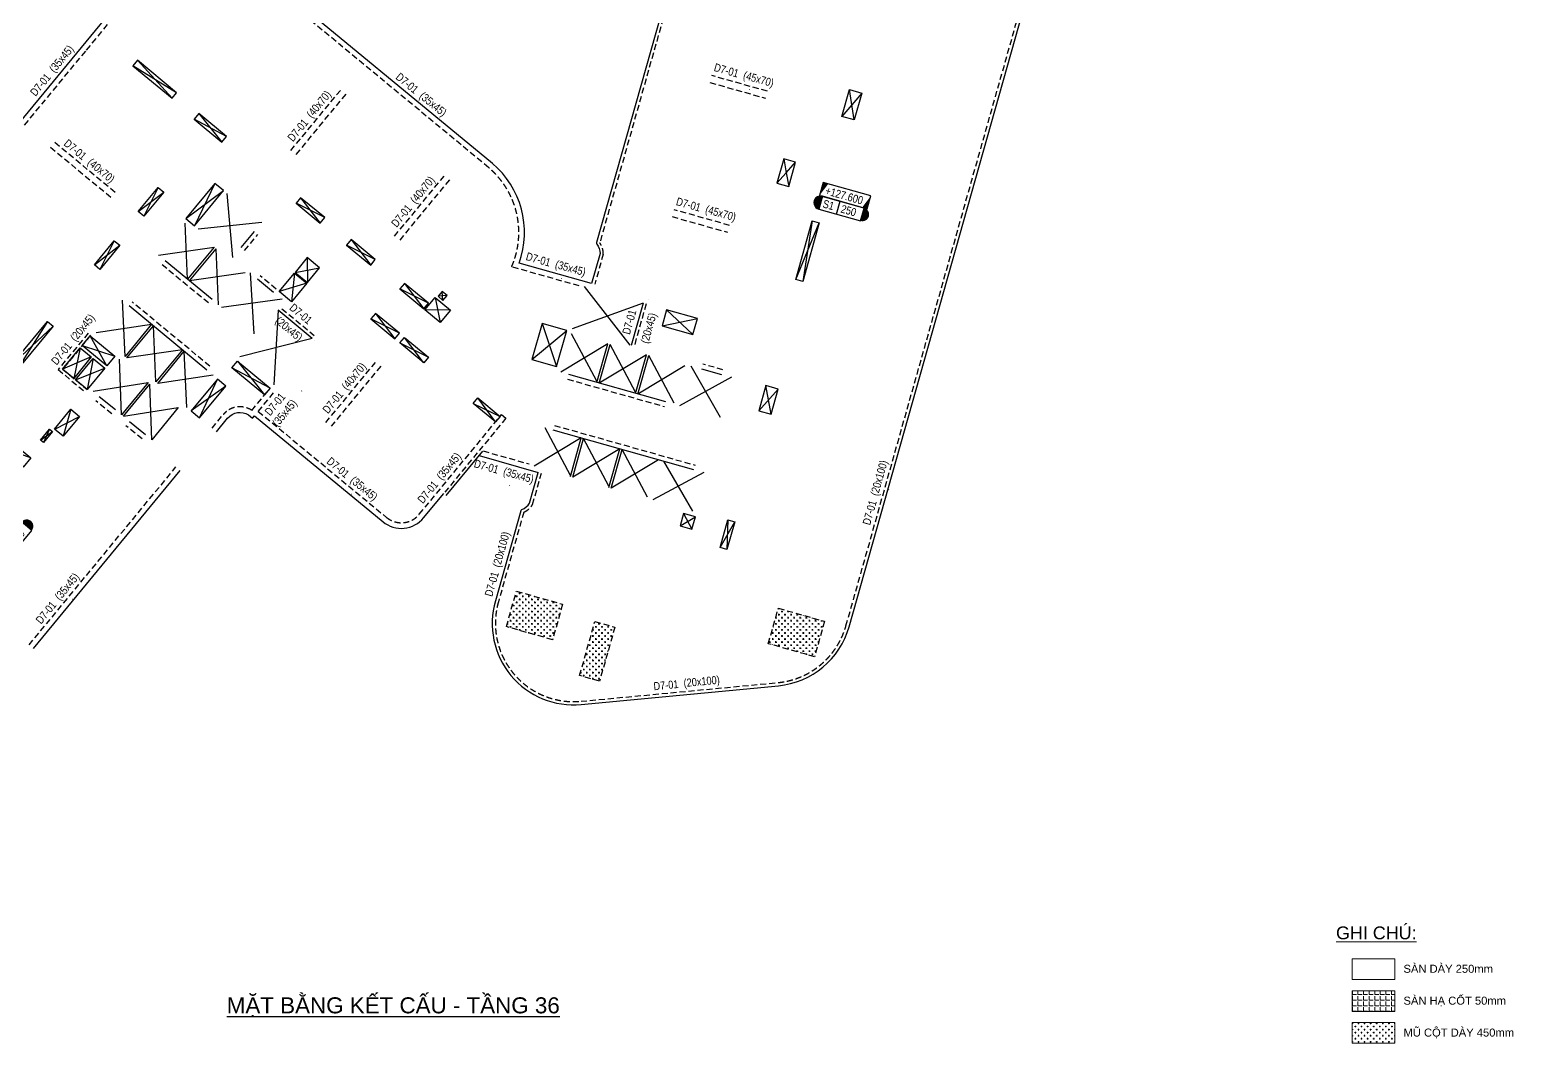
# Model space of a CAD drawing. Header units: millimetres. Extents: x 5400 to 3023951, y -127214 to 225084.
# Drawn here: x 2575666 to 2668341, y 6382 to 69668 of the extents above; entities that cross this region are included whole.
import ezdxf
from ezdxf.enums import TextEntityAlignment as Align

# ---------------------------------------------------------------- set-up
doc = ezdxf.new("R2010")
doc.units = ezdxf.units.MM
doc.header["$LTSCALE"] = 100
doc.linetypes.add('HIDDEN', pattern=[0.375, 0.25, -0.125])
for name, color, linetype in [('ccu11-Manh', 8, 'Continuous'), ('ccu11-Thay', 7, 'Continuous'), ('ccu12-Chidan', 9, 'Continuous'), ('ccu12-Hatch', 250, 'Continuous'), ('ccu12-Khuat', 9, 'HIDDEN'), ('ccu12-Lomo', 2, 'Continuous'), ('ccu12-Text', 31, 'Continuous'), ('ccu12-Thay', 7, 'Continuous')]:
    doc.layers.add(name, color=color, linetype=linetype)
doc.layers.add('ccu12-Tencaukien', color=9, linetype='Continuous', lineweight=15)
doc.layers.add('KC-Tencaukien', color=9, linetype='Continuous', lineweight=15)
doc.styles.add('Arial', font='arial.ttf', dxfattribs={"width": 0.7})
doc.styles.add('Arial Narrow', font='ARIALN.TTF')

# ---------------------------------------------------------------- blocks, each defined once
blk = doc.blocks.new('ccu11-chieudaysan-flat-2')
at = {"layer": 'ccu12-Chidan'}
for points in [[(-569, 0), (-569, 419, 1)], [(788, 419), (788, 0, 1)]]:
    blk.add_hatch(color=8, dxfattribs=at).paths.add_polyline_path(points)
at = {"layer": 'ccu12-Chidan', "color": 7}
blk.add_line((0, 0), (0, 419), dxfattribs=at)
blk.add_lwpolyline([(-569, 0), (788, 0), (788, 419), (-569, 419)], close=True, dxfattribs=at)
blk.add_arc((-569, 209), 209, 90, 270.0001, dxfattribs=at)
at = {"layer": 'ccu12-Chidan', "color": 31, "style": 'Arial Narrow', "width": 0.7}
for tag, p in [('S00', (-488, 209)), ('200', (100, 209))]:
    blk.add_attdef(tag, text='', height=250, dxfattribs=at).set_placement(p, align=Align.MIDDLE_LEFT)
blk = doc.blocks.new('ccu11-cmb-flat-8')
at = {"layer": 'ccu12-Chidan', "color": 7}
blk.add_lwpolyline([(0, 0), (1550, 0), (1550, 419), (0, 419)], close=True, dxfattribs=at)
at = {"layer": 'ccu12-Chidan'}
for points in [[(0, 0), (166, 419), (0, 419)], [(1550, 419), (1383, 0), (1550, 0)]]:
    blk.add_solid(points, dxfattribs=at)
at = {"layer": 'ccu12-Chidan', "color": 31, "style": 'Arial Narrow', "width": 0.8}
blk.add_attdef('+100.00', text='', height=250, dxfattribs=at).set_placement((745, 206), align=Align.MIDDLE_CENTER)
blk = doc.blocks.new('*U4')
at = {"layer": 'ccu12-Tencaukien', "color": 8, "ltscale": 10000}
blk.add_line((361, -155), (354, -155), dxfattribs=at)
at = {"layer": 'ccu12-Text', "color": 2, "style": 'Arial Narrow', "width": 0.8}
blk.add_attdef('SH', text='', height=300, dxfattribs=at).set_placement((276, 6), align=Align.BOTTOM_RIGHT)
at = {"layer": 'ccu12-Text', "color": 31, "style": 'Arial Narrow', "width": 0.8}
for tag, p in [('(', (508, -75)), ('KT', (633, -75)), (')', (963, -75))]:
    blk.add_attdef(tag, text='', height=250, dxfattribs=at).set_placement(p, align=Align.BOTTOM_LEFT)
blk = doc.blocks.new('*U15')
at = {"layer": 'ccu12-Tencaukien', "color": 8, "ltscale": 10000}
blk.add_line((361, -155), (354, -155), dxfattribs=at)
at = {"layer": 'ccu12-Text', "color": 2, "style": 'Arial Narrow', "width": 0.8}
blk.add_attdef('SH', text='', height=300, dxfattribs=at).set_placement((276, 6), align=Align.BOTTOM_RIGHT)
at = {"layer": 'ccu12-Text', "color": 31, "style": 'Arial Narrow', "width": 0.8}
for tag, p in [('(', (508, -75)), ('KT', (633, -75)), (')', (963, -75))]:
    blk.add_attdef(tag, text='', height=250, dxfattribs=at).set_placement(p, align=Align.BOTTOM_LEFT)
blk = doc.blocks.new('Lomo T36')
at = {"layer": 'ccu11-Manh', "ltscale": 5}
for p, q in [((70850, 85937), (71921, 86673)), ((71122, 86899), (71649, 85711)), ((24961, 54407, 0), (22225, 56082, 0)), ((22512, 56429, 0), (24675, 54060, 0)), ((26345, 53102), (27794, 51322)), ((28081, 51669, 0), (26058, 52755)), ((22567, 46987, 0), (24156, 48204, 0)), ((23809, 48490, 0), (22914, 46701, 0)), ((25535, 46546), (27890, 48298)), ((27350, 48744), (26075, 46101)), ((34210, 46606, 0), (32419, 47501, 0)), ((32706, 47848, 0), (33923, 46259, 0)), ((19825, 43664), (21413, 44881)), ((21066, 45168), (20172, 43378)), ((37371, 43996, 0), (35581, 44890, 0)), ((35867, 45237, 0), (37084, 43649, 0)), ((33120, 44109), (33127, 42547)), ((32324, 43145), (32140, 41352)), ((32356, 43183), (33891, 43472)), ((33095, 42508), (31369, 41988)), ((40689, 41258, 0), (38898, 42153, 0)), ((39185, 42500, 0), (40402, 40911, 0)), ((42066, 40831, 0), (40466, 40856, 0)), ((41102, 41627, 0), (41429, 40060)), ((16902, 40126, 0), (14957, 37064, 0)), ((47786, 39987, 0), (48691, 37305, 0)), ((14610, 37350, 0), (17249, 39840, 0)), ((20606, 37361), (19556, 39227)), ((40391, 37559, 0), (39195, 39130, 0)), ((47151, 37740, 0), (49326, 39552, 0)), ((18938, 38479), (18531, 36573)), ((19065, 38633), (21096, 37955)), ((38909, 38783, 0), (40696, 37891, 0)), ((19632, 37906), (17837, 37146)), ((18647, 36478), (20479, 37207)), ((19748, 37811), (19378, 35874)), ((44881, 33852, 0), (43775, 35348, 0)), ((43489, 35001, 0), (45167, 34199, 0)), ((14319, 32887), (15366, 31017)), ((15860, 31614, 0), (13826, 32289)), ((6585, 27633, 0), (9225, 30123, 0)), ((8878, 30409, 0), (6932, 27347, 0)), ((56409, 27367), (57368, 27927)), ((56627, 28136), (57150, 27157)), ((2382, 22546, 0), (3970, 23762, 0)), ((3623, 24049, 0), (2729, 22259, 0)), ((9580, 22436), (9767, 20855)), ((4951, 21590), (5127, 19761)), ((10467, 21704), (8880, 21588)), ((-325, 19269), (1264, 20485)), ((917, 20772), (22, 18982)), ((4125, 20589), (5954, 20762)), ((6378, 20412), (5204, 19697)), ((6031, 20698), (5550, 19410)), ((-1535, 17803, 0), (-2429, 16013, 0)), ((540, 15895), (1758, 17723)), ((-2776, 16300, 0), (-1188, 17517, 0)), ((2105, 17436), (540, 15895)), ((-6438, 10892, 0), (-3957, 13191, 0)), ((-4304, 13477, 0), (-6091, 10606, 0)), ((-6917, 11289, 0), (-5329, 12505, 0)), ((-5676, 12792, 0), (-6570, 11002, 0))]:
    blk.add_line(p, q, dxfattribs=at)
at = {"layer": 'ccu11-Manh', "ltscale": 0.5}
for p, q in [((75489, 84346, 0), (75404, 83325, 0)), ((75587, 83943, 0), (75212, 83352, 0)), ((75614, 79997), (74240, 79913)), ((74364, 80350), (75491, 79560)), ((76610, 79716), (75635, 79519)), ((75759, 79956), (76733, 79209)), ((71378, 69785, 0), (72955, 70768, 0)), ((71752, 71108, 0), (72581, 69446, 0)), ((71522, 67718, 0), (71248, 69692, 0)), ((72018, 69475, 0), (70752, 67936, 0)), ((79066, 68963), (78161, 67972)), ((78487, 69127), (78740, 67808)), ((68365, 59491), (69832, 63026, 0)), ((69399, 63148, 0), (68798, 59369)), ((67752, 54381), (66509, 52924)), ((67279, 52706), (66983, 54599)), ((64667, 46404, 0), (64067, 42624)), ((63634, 42747), (65100, 46281, 0)), ((57204, 39300), (55565, 40854)), ((55280, 39844), (57490, 40311)), ((30803, 35965, 0), (28409, 37235, 0)), ((28756, 37655, 0), (30458, 35546, 0)), ((26399, 34097, 0), (27506, 36527, 0)), ((28040, 36087, 0), (25864, 34538, 0)), ((62532, 35904), (61318, 34552)), ((62088, 34335), (61762, 36121)), ((17023, 33409, 0), (16640, 32558, 0)), ((16450, 32716, 0), (17213, 33253, 0)), ((58902, 26002), (59825, 27612)), ((59392, 27734), (59335, 25880))]:
    blk.add_line(p, q, dxfattribs=at)
at = {"layer": 'ccu11-Manh'}
for p, q in [((78286, 72794, 0), (77638, 72250, 0)), ((78474, 72014, 0), (77825, 72915, 0)), ((41850, 41749, 0), (41287, 41695, 0)), ((41596, 41440, 0), (41542, 42003, 0)), ((38887, 39385, 0), (37093, 40283, 0)), ((37380, 40630, 0), (38600, 39038, 0))]:
    blk.add_line(p, q, dxfattribs=at)
at = {"layer": 'ccu11-Manh', "ltscale": 5, "elevation": 0}
for points in [[(67516, 67041), (67722, 66168), (68354, 66805)], [(67089, 65531), (67722, 66168), (67927, 65294)], [(62881, 50270), (63038, 49410), (63622, 50060)], [(62454, 48759), (63038, 49410), (63195, 48550)], [(12835, 30429), (11270, 28888), (12488, 30715)], [(10052, 27060), (11270, 28887), (9705, 27346)], [(-1024, 14354), (540, 15895), (-677, 14068)]]:
    blk.add_lwpolyline(points, dxfattribs=at)
at = {"layer": 'ccu11-Manh'}
for points in [[(18361, 34639), (17882, 32960)], [(17345, 33404), (18900, 34193)]]:
    blk.add_lwpolyline(points, dxfattribs=at)
at = {"layer": 'ccu12-Lomo', "ltscale": 0.5, "elevation": 0}
for points in [[(71921, 86673), (71122, 86899), (70850, 85937), (71649, 85711), (71921, 86673)], [(67516, 67041), (68354, 66805), (67927, 65294), (67089, 65531), (67516, 67041)], [(22512, 56429), (22225, 56082), (24675, 54060), (24961, 54407), (22512, 56429)], [(26345, 53102), (26058, 52755), (27794, 51322), (28080, 51669), (26345, 53102)], [(63195, 48550), (63622, 50060), (62881, 50270), (62454, 48759), (63195, 48550)], [(22914, 46701), (22567, 46987), (23809, 48490), (24156, 48204), (22914, 46701)], [(27350, 48744), (25535, 46546), (26075, 46101), (27890, 48298), (27350, 48744)], [(32706, 47848), (32419, 47501), (33923, 46259), (34210, 46606), (32706, 47848)], [(20172, 43378), (19825, 43664), (21066, 45168), (21413, 44881), (20172, 43378)], [(35867, 45237), (35581, 44890), (37084, 43649), (37371, 43996), (35867, 45237)], [(39185, 42500), (38898, 42153), (40402, 40911), (40689, 41258), (39185, 42500)], [(14957, 37064), (14610, 37350), (16902, 40126), (17249, 39840), (14957, 37064)], [(37093, 40283), (38600, 39038), (38887, 39385), (37380, 40630), (37093, 40283)], [(49326, 39552), (47786, 39987), (47152, 37740), (48691, 37305), (49326, 39552)], [(40696, 37891), (40409, 37544), (38909, 38783), (39195, 39130), (40696, 37891)], [(45167, 34199), (44881, 33852), (43489, 35001), (43775, 35348), (45167, 34199)], [(12835, 30429), (12488, 30716), (9705, 27347), (10052, 27060), (12835, 30429)], [(6932, 27347), (6585, 27633), (8878, 30409), (9225, 30123), (6932, 27347)], [(57150, 27157), (57368, 27927), (56627, 28136), (56409, 27367), (57150, 27157)], [(2729, 22259), (2382, 22546), (3623, 24049), (3970, 23762), (2729, 22259)], [(4125, 20589), (4951, 21590), (5954, 20762), (5127, 19761), (4124, 20588)], [(22, 18982), (-325, 19269), (917, 20772), (1264, 20485), (22, 18982)], [(5204, 19697), (5550, 19410), (6378, 20411), (6031, 20699), (5203, 19698)], [(-2429, 16013), (-2776, 16300), (-1535, 17803), (-1188, 17517), (-2429, 16013)], [(-677, 14068), (2105, 17436), (1758, 17723), (-1024, 14354), (-677, 14068)], [(-6091, 10606), (-6438, 10892), (-4304, 13477), (-3957, 13191), (-6091, 10606)], [(-6570, 11002), (-6917, 11289), (-5676, 12792), (-5329, 12505), (-6570, 11002)]]:
    blk.add_lwpolyline(points, dxfattribs=at)
at = {"layer": 'ccu12-Lomo', "elevation": 0}
for points in [[(75404, 83298), (75212, 83352), (75489, 84346), (75587, 83943), (75404, 83298)], [(75615, 79997), (75491, 79560), (74240, 79913), (74364, 80350), (75614, 79997)], [(75759, 79956), (76610, 79716), (76733, 79209), (75635, 79519), (75759, 79956)], [(78475, 72013), (78287, 72795), (77825, 72915), (77638, 72250), (78474, 72014)], [(72955, 70768), (72581, 69446), (71378, 69785), (71752, 71108), (72955, 70768)], [(78740, 67808), (79066, 68963), (78487, 69127), (78161, 67972), (78740, 67808)], [(69832, 63026), (68798, 59369), (68365, 59491), (69399, 63148), (69832, 63026)], [(65100, 46281), (64067, 42624), (63634, 42747), (64667, 46404), (65100, 46281)], [(41596, 41440), (41850, 41749), (41542, 42003), (41287, 41695), (41596, 41440)], [(28409, 37235), (28756, 37655), (30803, 35965), (30458, 35546), (28409, 37235)], [(28040, 36087), (27506, 36527), (25864, 34538), (26399, 34097), (28042, 36085)], [(62532, 35904), (61762, 36121), (61318, 34552), (62088, 34335), (62532, 35904)], [(17023, 33409), (17213, 33253), (16640, 32558), (16450, 32716), (17023, 33409)], [(59825, 27612), (59335, 25880), (58902, 26002), (59392, 27734), (59825, 27612)]]:
    blk.add_lwpolyline(points, dxfattribs=at)
for points in [[(72018, 69475), (71521, 67718), (70752, 67936), (71248, 69692)], [(67752, 54381), (67279, 52706), (66509, 52924), (66983, 54599)]]:
    blk.add_lwpolyline(points, close=True, dxfattribs=at)
at = {"layer": 'ccu12-Lomo', "ltscale": 0.5, "elevation": 0}
for points in [[(32356, 43183), (33127, 42547), (33891, 43472), (33120, 44109)], [(32324, 43145), (33095, 42508), (32140, 41352), (31369, 41988)], [(41102, 41627), (42066, 40831), (41429, 40060), (40465, 40856)], [(19556, 39227), (21096, 37955), (20606, 37361), (19065, 38633)], [(18938, 38479), (19632, 37906), (18531, 36573), (17837, 37146)], [(19748, 37811), (20479, 37207), (19378, 35874), (18647, 36478)], [(14319, 32887), (15860, 31614), (15366, 31017), (13826, 32289)], [(8880, 21588), (9767, 20855), (10467, 21704), (9580, 22436)]]:
    blk.add_lwpolyline(points, close=True, dxfattribs=at)
at = {"layer": 'ccu12-Lomo', "ltscale": 0.5}
blk.add_lwpolyline([(57204, 39300), (57490, 40311), (55565, 40854), (55280, 39844), (57204, 39300)], dxfattribs=at)
at = {"layer": 'ccu12-Lomo'}
blk.add_lwpolyline([(18361, 34639), (18900, 34193), (17882, 32960), (17342, 33406), (18361, 34639)], dxfattribs=at)
blk = doc.blocks.new('*U35')
at = {"layer": 'ccu12-Tencaukien', "color": 8, "ltscale": 10000}
blk.add_line((361, -155), (354, -155), dxfattribs=at)
at = {"layer": 'ccu12-Text', "color": 2, "style": 'Arial Narrow', "width": 0.8}
blk.add_attdef('SH', text='', height=300, dxfattribs=at).set_placement((276, 6), align=Align.BOTTOM_RIGHT)
at = {"layer": 'ccu12-Text', "color": 31, "style": 'Arial Narrow', "width": 0.8}
for tag, p in [('(', (508, -75)), ('KT', (633, -75)), (')', (963, -75))]:
    blk.add_attdef(tag, text='', height=250, dxfattribs=at).set_placement(p, align=Align.BOTTOM_LEFT)
blk = doc.blocks.new('*U210')
at = {"layer": 'ccu12-Tencaukien', "color": 8, "ltscale": 10000}
blk.add_line((361, -155), (354, -155), dxfattribs=at)
at = {"layer": 'ccu12-Text', "color": 2, "style": 'Arial Narrow', "width": 0.8}
blk.add_attdef('SH', text='', height=300, dxfattribs=at).set_placement((276, 6), align=Align.BOTTOM_RIGHT)
at = {"layer": 'ccu12-Text', "color": 31, "style": 'Arial Narrow', "width": 0.8}
for tag, p in [('(', (508, -75)), ('KT', (633, -75)), (')', (963, -75))]:
    blk.add_attdef(tag, text='', height=250, dxfattribs=at).set_placement(p, align=Align.BOTTOM_LEFT)
blk = doc.blocks.new('*U211')
at = {"layer": 'ccu12-Tencaukien', "color": 8, "ltscale": 10000}
blk.add_line((361, -155), (354, -155), dxfattribs=at)
at = {"layer": 'ccu12-Text', "color": 2, "style": 'Arial Narrow', "width": 0.8}
blk.add_attdef('SH', text='', height=300, dxfattribs=at).set_placement((276, 6), align=Align.BOTTOM_RIGHT)
at = {"layer": 'ccu12-Text', "color": 31, "style": 'Arial Narrow', "width": 0.8}
for tag, p in [('(', (508, -75)), ('KT', (633, -75)), (')', (963, -75))]:
    blk.add_attdef(tag, text='', height=250, dxfattribs=at).set_placement(p, align=Align.BOTTOM_LEFT)
blk = doc.blocks.new('*U212')
at = {"layer": 'ccu12-Tencaukien', "color": 8, "ltscale": 10000}
blk.add_line((361, -155), (354, -155), dxfattribs=at)
at = {"layer": 'ccu12-Text', "color": 2, "style": 'Arial Narrow', "width": 0.8}
blk.add_attdef('SH', text='', height=300, dxfattribs=at).set_placement((276, 6), align=Align.BOTTOM_RIGHT)
at = {"layer": 'ccu12-Text', "color": 31, "style": 'Arial Narrow', "width": 0.8}
for tag, p in [('(', (508, -75)), ('KT', (633, -75)), (')', (963, -75))]:
    blk.add_attdef(tag, text='', height=250, dxfattribs=at).set_placement(p, align=Align.BOTTOM_LEFT)
blk = doc.blocks.new('*U213')
at = {"layer": 'ccu12-Tencaukien', "color": 8, "ltscale": 10000}
blk.add_line((361, -155), (354, -155), dxfattribs=at)
at = {"layer": 'ccu12-Text', "color": 2, "style": 'Arial Narrow', "width": 0.8}
blk.add_attdef('SH', text='', height=300, dxfattribs=at).set_placement((276, 6), align=Align.BOTTOM_RIGHT)
at = {"layer": 'ccu12-Text', "color": 31, "style": 'Arial Narrow', "width": 0.8}
for tag, p in [('(', (508, -75)), ('KT', (633, -75)), (')', (963, -75))]:
    blk.add_attdef(tag, text='', height=250, dxfattribs=at).set_placement(p, align=Align.BOTTOM_LEFT)
blk = doc.blocks.new('*U214')
at = {"layer": 'ccu12-Tencaukien', "color": 8, "ltscale": 10000}
blk.add_line((361, -155), (354, -155), dxfattribs=at)
at = {"layer": 'ccu12-Text', "color": 2, "style": 'Arial Narrow', "width": 0.8}
blk.add_attdef('SH', text='', height=300, dxfattribs=at).set_placement((276, 6), align=Align.BOTTOM_RIGHT)
at = {"layer": 'ccu12-Text', "color": 31, "style": 'Arial Narrow', "width": 0.8}
for tag, p in [('(', (508, -75)), ('KT', (633, -75)), (')', (963, -75))]:
    blk.add_attdef(tag, text='', height=250, dxfattribs=at).set_placement(p, align=Align.BOTTOM_LEFT)
blk = doc.blocks.new('*U222')
at = {"layer": 'ccu12-Tencaukien', "color": 8, "ltscale": 10000}
blk.add_line((361, -155), (354, -155), dxfattribs=at)
at = {"layer": 'ccu12-Text', "color": 2, "style": 'Arial Narrow', "width": 0.8}
blk.add_attdef('SH', text='', height=300, dxfattribs=at).set_placement((276, 6), align=Align.BOTTOM_RIGHT)
at = {"layer": 'ccu12-Text', "color": 31, "style": 'Arial Narrow', "width": 0.8}
for tag, p in [('(', (508, -75)), ('KT', (633, -75)), (')', (963, -75))]:
    blk.add_attdef(tag, text='', height=250, dxfattribs=at).set_placement(p, align=Align.BOTTOM_LEFT)

msp = doc.modelspace()

# ---------------------------------------------------------------- hatches: boundary and pattern name
at = {"layer": 'ccu12-Hatch', "ltscale": 0.5}
h = msp.add_hatch(dxfattribs=at)
h.set_pattern_fill('CROSS', color=256, scale=30)
h.paths.add_polyline_path([(2606068.9, 34609.6), (2605443.4, 32396.2), (2608330.4, 31580.5), (2608955.8, 33793.8)])
h = msp.add_hatch(dxfattribs=at)
h.set_pattern_fill('CROSS', color=256, scale=30)
h.paths.add_polyline_path([(2622431, 33545.2), (2621805.6, 31331.9), (2624692.5, 30516.1), (2625317.9, 32729.4)])
h = msp.add_hatch(dxfattribs=at)
h.set_pattern_fill('CROSS', color=256, scale=30)
h.paths.add_polyline_path([(2612219.6, 32362.4), (2610968.5, 32715.9), (2610016.8, 29347.8), (2611267.8, 28994.3)])
at = {"layer": 'ccu12-Tencaukien', "ltscale": 20}
h = msp.add_hatch(dxfattribs=at)
h.set_pattern_fill('ANGLE', color=250, scale=50)
h.set_pattern_definition([(0, (672800, 0), (0, 349.25), [254, -95.25]), (90, (672800, 0), (-349.25, 2e-14), [254, -95.25])])
h.paths.add_polyline_path([(2658271.5, 9663.6), (2660931.5, 9663.6), (2660931.5, 8373.6), (2658271.5, 8373.6)])
at = {"layer": 'ccu12-Tencaukien', "ltscale": 0.5}
h = msp.add_hatch(dxfattribs=at)
h.set_pattern_fill('CROSS', color=250, scale=30)
h.paths.add_polyline_path([(2658271.5, 7671.5), (2660931.5, 7671.5), (2660931.5, 6381.5), (2658271.5, 6381.5)])

# ---------------------------------------------------------------- linework, layer by layer
at = {"layer": 'ccu11-Manh', "ltscale": 0.5}
for p, q in [((2588350.5, 55453, 0), (2588006.3, 59433.4, 0)), ((2585534.9, 54081.9, 0), (2585377, 57584.4, 0)), ((2586191.5, 57235.9, 0), (2590165.3, 57650.5, 0)), ((2583721.4, 55579.6, 0), (2587190.5, 56086.7, 0)), ((2587461, 52491.3, 0), (2587306.2, 55991.2, 0)), ((2589116.6, 54496.1, 0), (2585650.6, 53986.4, 0)), ((2589436.7, 54491.1, 0), (2589658.5, 50676.5, 0)), ((2591441.4, 52835.5, 0), (2587653.8, 52332.1, 0)), ((2610302, 53635.4), (2613162.9, 49969.3)), ((2581625.5, 49269.5, 0), (2581467.6, 52772)), ((2591198.1, 52148.3, 0), (2590917.8, 47490.1, 0)), ((2613978, 52596.7), (2609554.2, 50989)), ((2579812, 50767.3), (2583281.1, 51274.3)), ((2583553.2, 47677.6, 0), (2583396.8, 51178.8)), ((2593318.5, 50397.2, 0), (2588797.4, 49241.2, 0)), ((2611782.1, 50047.7, 0), (2608840.9, 48281, 0)), ((2611102.3, 47713.3, 0), (2609520.7, 50686.7, 0)), ((2585208.8, 49682.4), (2581741.2, 49174)), ((2585479.2, 46087), (2585324.4, 49586.8)), ((2614187.9, 49367.9), (2611246.7, 47601.1)), ((2613508.1, 47033.5), (2611926.5, 50006.9)), ((2615913.9, 46353.7), (2614332.3, 49327.1)), ((2581403.3, 45627.2), (2581285.4, 49096.5)), ((2616593.7, 48688.1), (2613652.5, 46921.3)), ((2616957.7, 48689.2), (2618800.9, 45466.5)), ((2579629.8, 47091.7), (2583058.8, 47631.9, 0)), ((2583292.3, 44067.1), (2583174.5, 47536.4, 0)), ((2587134.8, 48091.8), (2583668.8, 47582.1)), ((2619507.9, 47968.6), (2616250.7, 46187.1)), ((2581518.9, 45531.7, 0), (2584947.9, 46071.9, 0)), ((2609443.6, 41843.2), (2607862, 44816.6)), ((2610123.4, 44177.6), (2607182.2, 42410.8)), ((2611849.4, 41163.4), (2610267.8, 44136.8)), ((2612529.2, 43497.8), (2609588, 41731)), ((2614935, 42818), (2611993.7, 41051.2)), ((2614255.2, 40483.5), (2612673.6, 43457)), ((2617094, 39610), (2615271.8, 42722.8)), ((2617773.8, 42015.8), (2614592, 40317))]:
    msp.add_line(p, q, dxfattribs=at)
at = {"layer": 'ccu11-Thay', "ltscale": 0.5}
for p, q in [((2589687.7, 57072.2, 0), (2588859.9, 56069.8, 0)), ((2589899.3, 54109, 0), (2590901.7, 53281.2, 0)), ((2617631.4, 48498.8), (2618882.4, 48145.3)), ((2615408.7, 46425.1), (2609346.1, 48138.2)), ((2580015.4, 46773.4), (2581017.7, 45945.6, 0)), ((2589336.4, 45615.6), (2589592.2, 45413.9, 0)), ((2589592.2, 45413.9, 0), (2589719.6, 45568.1, 0)), ((2581904.4, 45213.3, 0), (2582906.8, 44385.5)), ((2617148.3, 42192.5), (2608367.2, 44673.8))]:
    msp.add_line(p, q, dxfattribs=at)
at = {"layer": 'ccu11-Thay'}
for p, q in [((2587190.5, 56086.7, 0), (2585534.9, 54081.9, 0)), ((2585650.6, 53986.4, 0), (2587306.2, 55991.2, 0)), ((2613978, 52596.7, 0), (2613230.2, 49950.3, 0)), ((2583281.1, 51274.3), (2581625.5, 49269.5, 0)), ((2581741.2, 49174), (2583396.8, 51178.8)), ((2611102.3, 47641.9, 0), (2611782.1, 50047.7, 0)), ((2585208.8, 49682.4), (2583553.2, 47677.6, 0)), ((2583668.8, 47582.1), (2585324.4, 49586.8)), ((2611246.7, 47601.1, 0), (2611926.5, 50006.9, 0)), ((2613508.1, 46962.1, 0), (2614187.9, 49367.9, 0)), ((2613652.5, 46921.3), (2614332.3, 49327.1)), ((2583058.8, 47631.9, 0), (2581403.3, 45627.2)), ((2581518.9, 45531.7, 0), (2583174.5, 47536.4, 0)), ((2584947.9, 46071.9, 0), (2583292.3, 44067.1)), ((2609443.6, 41771.8), (2610123.4, 44177.6)), ((2609588, 41731), (2610267.8, 44136.8)), ((2611849.4, 41092), (2612529.2, 43497.8)), ((2611993.7, 41051.2), (2612673.6, 43457))]:
    msp.add_line(p, q, dxfattribs=at)
at = {"layer": 'ccu11-Thay', "ltscale": 0.5, "extrusion": (-9.92109e-09, 8.1449e-09, 1)}
msp.add_line((2593318.4, 50397, 0), (2591198, 52148.1, 0), dxfattribs=at)
at = {"layer": 'ccu12-Khuat', "ltscale": 15}
for p, q in [((2624418.1, 102856.1, 0), (2611278.1, 56361.2, 0)), ((2626657, 32448.3), (2639295.7, 77176)), ((2621747.2, 65822.4), (2618282.8, 66801.3)), ((2591976.4, 62120.6), (2595096.5, 65898.8)), ((2618160.4, 66368.3), (2621624.8, 65389.4)), ((2595405, 65644.1), (2592284.8, 61865.9)), ((2576969.4, 62322.9, 0), (2580747.6, 59202.7, 0)), ((2581002.3, 59511.1, 0), (2577224.1, 62631.3, 0)), ((2598453.3, 56771.8), (2601573.4, 60550)), ((2601881.8, 60295.3), (2598761.7, 56517.1)), ((2619381.4, 57450.2), (2615917.1, 58429.2)), ((2615794.7, 57996.1), (2619259.1, 57017.2)), ((2589091.2, 55878.8, 0), (2589919, 56881.1, 0)), ((2583935.1, 55014, 0), (2586865.1, 52594.3, 0)), ((2591060.9, 53474, 0), (2590058.5, 54301.8, 0)), ((2586921, 48657.4), (2582063.4, 52669)), ((2614170.5, 52542.3, 0), (2613422.7, 49895.9, 0)), ((2594164.4, 45139.7), (2597284.6, 48917.9)), ((2597593, 48663.2), (2594472.8, 44885)), ((2618964, 48434), (2617712.9, 48787.5)), ((2589540.2, 45900.5, 0), (2590688.2, 47290.7, 0)), ((2609264.5, 47849.5), (2615327.2, 46136.4)), ((2580794.9, 45675.7, 0), (2579792.5, 46503.5)), ((2589942.5, 45838, 0), (2590958.1, 47067.8, 0)), ((2582683.9, 44115.6), (2581681.6, 44943.4, 0)), ((2608448.8, 44962.5), (2617229.9, 42481.2)), ((2603983.4, 43366.6, 0), (2606858.9, 42554.1))]:
    msp.add_line(p, q, dxfattribs=at)
at = {"layer": 'ccu12-Khuat', "ltscale": 15, "extrusion": (-9.92109e-09, 8.1449e-09, 1)}
msp.add_line((2593445.8, 50551.2, 0), (2591325.4, 52302.3, 0), dxfattribs=at)
at = {"layer": 'ccu12-Khuat', "ltscale": 15, "elevation": 0}
for points in [[(2605768.4, 54864.5, 0.3333055), (2604343.9, 61051.2), (2590048.2, 72857.1, 0.2787148), (2585397.4, 73898.7, 0.0632946), (2583255.8, 72746.6, 0.0533248), (2581589.4, 71280.1), (2579144.5, 68333.1), (2573695.1, 61736.6)], [(2611278.1, 56361.2, -0.157518), (2611497.1, 55660.1), (2610964.6, 53775.5)], [(2587057.4, 44783.7), (2587758.3, 45632.7, -0.3828951), (2589540.2, 45900.5, -0.3828951)], [(2589942.5, 45838), (2597960.6, 39216.2, 0.4148671), (2600005.5, 39413.6), (2605141.5, 45632.7), (2605411.4, 45409.8), (2601527.1, 40706.4)], [(2606528.3, 39545.1, 0.1574907), (2607081.7, 40027.9), (2607631.1, 41972.2)], [(2606528.3, 39545.1), (2604946.8, 33948.5, 0.5290318), (2610104.6, 27736.2), (2622414, 28903.1, 0.3083499), (2626657, 32448.6)]]:
    msp.add_lwpolyline(points, format="xyb", dxfattribs=at)
for points in [[(2609999.7, 53668.9), (2605768.4, 54864.5)], [(2579319.2, 50720.3), (2577440.8, 48445.6), (2579137.1, 47044.7)], [(2579473.4, 50592.9), (2577722.3, 48472.5), (2579264.4, 47199)], [(2575634.9, 31261.3), (2575634.9, 31261.3), (2584802.7, 42365.9)], [(2608955.8, 33793.8), (2608330.4, 31580.5), (2605443.4, 32396.2), (2606068.9, 34609.6), (2608955.8, 33793.8)], [(2625317.9, 32729.4), (2624692.5, 30516.1), (2621805.6, 31331.9), (2622431, 33545.2), (2625317.9, 32729.4)], [(2611267.8, 28994.3), (2610016.8, 29347.8), (2610968.5, 32715.9), (2612219.6, 32362.4), (2611267.8, 28994.3)]]:
    msp.add_lwpolyline(points, dxfattribs=at)
at = {"layer": 'ccu12-Tencaukien', "color": 0, "ltscale": 20}
for points in [[(2658271.5, 11655.7), (2660931.5, 11655.7), (2660931.5, 10365.7), (2658271.5, 10365.7)], [(2658271.5, 9663.6), (2660931.5, 9663.6), (2660931.5, 8373.6), (2658271.5, 8373.6)], [(2658271.5, 7671.5), (2660931.5, 7671.5), (2660931.5, 6381.5), (2658271.5, 6381.5)]]:
    msp.add_lwpolyline(points, close=True, dxfattribs=at)
at = {"layer": 'ccu12-Thay'}
for p, q in [((2624225.7, 102910.5, 0), (2611077.6, 56386.9)), ((2626849.4, 32394), (2639488.2, 77121.6)), ((2603739.9, 43071.8, 0), (2607438.8, 42026.5))]:
    msp.add_line(p, q, dxfattribs=at)
at = {"layer": 'ccu12-Thay', "ltscale": 0.5}
for p, q in [((2587056.2, 52825.6, 0), (2584126.2, 55245.3, 0)), ((2581872.4, 52437.7), (2586730, 48426.1))]:
    msp.add_line(p, q, dxfattribs=at)
at = {"layer": 'ccu12-Thay', "ltscale": 0.5, "elevation": 0}
for points in [[(2606238, 55095.5, 0.3137277), (2604568.2, 61319.9), (2590280.9, 73118.9, 0.2784217), (2585278.9, 74228.1, 0.0634641), (2583053.2, 73032, 0.0535105), (2581325.5, 71510.3), (2578874.9, 68556.3), (2573213.5, 61703.2)], [(2587327.3, 44560.8), (2588028.2, 45409.9, -0.379005), (2589336.4, 45615.6, -0.379005)], [(2589719.6, 45568.1), (2597737.8, 38946.4, 0.4148001), (2600275.6, 39191), (2601527.1, 40706.4)]]:
    msp.add_lwpolyline(points, format="xyb", dxfattribs=at)
at = {"layer": 'ccu12-Thay', "elevation": 0}
for points in [[(2611077.6, 56386.9, 0.1897824), (2611090.9, 56278.1, -0.1613035), (2611297.1, 55687.5), (2610768.1, 53815.5)], [(2606343.8, 39628.1, -0.1897824), (2606412.1, 39713.8, 0.1613035), (2606896.8, 40109.2), (2607438.6, 42026.6)], [(2606344.7, 39631), (2604754.5, 34003.4, 0.5290007), (2610123.7, 27537.1), (2622433.3, 28704, 0.3083681), (2626849.4, 32394)]]:
    msp.add_lwpolyline(points, format="xyb", dxfattribs=at)
msp.add_lwpolyline([(2610768.1, 53815.5), (2606238, 55095.5)], dxfattribs=at)
at = {"layer": 'ccu12-Thay', "ltscale": 0.5, "elevation": 0}
for points in [[(2601681.3, 40579.1), (2603973.7, 43354.9)], [(2575904.8, 31038.4), (2585072.6, 42143)]]:
    msp.add_lwpolyline(points, dxfattribs=at)

# ---------------------------------------------------------------- block references
at = {"layer": 'ccu12-Lomo'}
msp.add_blockref('Lomo T36', (2559885.1, 11326.3), dxfattribs=at)
at = {"layer": 'ccu12-Tencaukien'}
ref = msp.add_blockref('*U35', (2577374, 66739.4, 0), dxfattribs=dict(at, xscale=1.815893337873054, yscale=1.815893337873054, zscale=1.815893337873054, rotation=50.44092590918682))
ref.add_attrib('KT', '(35x45)', dxfattribs={"color": 31, "height": 500, "rotation": 50.440926, "style": 'Arial Narrow'}).set_placement((2577337, 66847.9, 0), align=Align.BOTTOM_LEFT)
ref.add_attrib('SH', 'D7-01', dxfattribs={"color": 2, "height": 500, "rotation": 50.440926, "style": 'Arial Narrow'}).set_placement((2577142.9, 66577, 0), align=Align.BOTTOM_RIGHT)
ref = msp.add_blockref('*U4', (2599754.6, 65295.2), dxfattribs=dict(at, xscale=1.815893337873054, yscale=1.815893337873054, zscale=1.815893337873054, rotation=320.4488798636559))
ref.add_attrib('KT', '(35x45)', dxfattribs={"color": 31, "height": 500, "rotation": 320.44888, "style": 'Arial Narrow'}).set_placement((2599863.1, 65332.2, 0), align=Align.BOTTOM_LEFT)
ref.add_attrib('SH', 'D7-01', dxfattribs={"color": 2, "height": 500, "rotation": 320.44888, "style": 'Arial Narrow'}).set_placement((2599592.2, 65526.3, 0), align=Align.BOTTOM_RIGHT)
ref = msp.add_blockref('*U210', (2620070.1, 66385.8, 0), dxfattribs=dict(at, xscale=1.815893337873054, yscale=1.815893337873054, zscale=1.815893337873054, rotation=344.2212278170489))
ref.add_attrib('KT', '(45x70)', dxfattribs={"color": 31, "height": 500, "rotation": 344.221228, "style": 'Arial Narrow'}).set_placement((2620154.4, 66463.4), align=Align.BOTTOM_LEFT)
ref.add_attrib('SH', 'D7-01', dxfattribs={"color": 2, "height": 500, "rotation": 344.221228, "style": 'Arial Narrow'}).set_placement((2619828.3, 66531.8), align=Align.BOTTOM_RIGHT)
ref = msp.add_blockref('*U214', (2593451.4, 63904.5), dxfattribs=dict(at, xscale=1.815893337873054, yscale=1.815893337873054, zscale=1.815893337873054, rotation=50.44092590918682))
ref.add_attrib('KT', '(40x70)', dxfattribs={"color": 31, "height": 500, "rotation": 50.440926, "style": 'Arial Narrow'}).set_placement((2593414.4, 64013, 0), align=Align.BOTTOM_LEFT)
ref.add_attrib('SH', 'D7-01', dxfattribs={"color": 2, "height": 500, "rotation": 50.440926, "style": 'Arial Narrow'}).set_placement((2593220.2, 63742.2, 0), align=Align.BOTTOM_RIGHT)
ref = msp.add_blockref('*U222', (2579021.5, 61146.9, 0), dxfattribs=dict(at, xscale=1.815893337873054, yscale=1.815893337873054, zscale=1.815893337873054, rotation=320.4488798636559))
ref.add_attrib('KT', '(40x70)', dxfattribs={"color": 31, "height": 500, "rotation": 320.44888, "style": 'Arial Narrow'}).set_placement((2579130, 61184, 0), align=Align.BOTTOM_LEFT)
ref.add_attrib('SH', 'D7-01', dxfattribs={"color": 2, "height": 500, "rotation": 320.44888, "style": 'Arial Narrow'}).set_placement((2578859.1, 61378, 0), align=Align.BOTTOM_RIGHT)
ref = msp.add_blockref('*U212', (2599928.3, 58555.7), dxfattribs=dict(at, xscale=1.815893337873054, yscale=1.815893337873054, zscale=1.815893337873054, rotation=50.44092590918682))
ref.add_attrib('KT', '(40x70)', dxfattribs={"color": 31, "height": 500, "rotation": 50.440926, "style": 'Arial Narrow'}).set_placement((2599891.2, 58664.2, 0), align=Align.BOTTOM_LEFT)
ref.add_attrib('SH', 'D7-01', dxfattribs={"color": 2, "height": 500, "rotation": 50.440926, "style": 'Arial Narrow'}).set_placement((2599697.1, 58393.3, 0), align=Align.BOTTOM_RIGHT)
ref = msp.add_blockref('*U211', (2617704.3, 58013.6, 0), dxfattribs=dict(at, xscale=1.815893337873054, yscale=1.815893337873054, zscale=1.815893337873054, rotation=344.2212278170489))
ref.add_attrib('KT', '(45x70)', dxfattribs={"color": 31, "height": 500, "rotation": 344.221228, "style": 'Arial Narrow'}).set_placement((2617788.7, 58091.2), align=Align.BOTTOM_LEFT)
ref.add_attrib('SH', 'D7-01', dxfattribs={"color": 2, "height": 500, "rotation": 344.221228, "style": 'Arial Narrow'}).set_placement((2617462.6, 58159.6), align=Align.BOTTOM_RIGHT)
ref = msp.add_blockref('*U4', (2608323, 54583, 0), dxfattribs=dict(at, xscale=1.815893337873054, yscale=1.815893337873054, zscale=1.815893337873054, rotation=344.2212278170489))
ref.add_attrib('KT', '(35x45)', dxfattribs={"color": 31, "height": 500, "rotation": 344.221228, "style": 'Arial Narrow'}).set_placement((2608407.4, 54660.6), align=Align.BOTTOM_LEFT)
ref.add_attrib('SH', 'D7-01', dxfattribs={"color": 2, "height": 500, "rotation": 344.221228, "style": 'Arial Narrow'}).set_placement((2608081.2, 54729), align=Align.BOTTOM_RIGHT)
ref = msp.add_blockref('*U4', (2613864.5, 52298.6, 0), dxfattribs=dict(at, xscale=1.815893337873054, yscale=1.815893337873054, zscale=1.815893337873054, rotation=74.21909893616227))
ref.add_attrib('KT', '(20x45)', dxfattribs={"color": 31, "height": 500, "rotation": 74.219099, "style": 'Arial Narrow'}).set_placement((2614447.9, 49991.5, 0), align=Align.BOTTOM_LEFT)
ref.add_attrib('SH', 'D7-01', dxfattribs={"color": 2, "height": 500, "rotation": 74.219099, "style": 'Arial Narrow'}).set_placement((2613718.4, 52056.8, 0), align=Align.BOTTOM_RIGHT)
ref = msp.add_blockref('*U4', (2593113.9, 50890.1), dxfattribs=dict(at, xscale=1.815893337873054, yscale=1.815893337873054, zscale=1.815893337873054, rotation=320.4488798636559))
ref.add_attrib('KT', '(20x45)', dxfattribs={"color": 31, "height": 500, "rotation": 320.44888, "style": 'Arial Narrow'}).set_placement((2590861.8, 51298.6, 0), align=Align.BOTTOM_LEFT)
ref.add_attrib('SH', 'D7-01', dxfattribs={"color": 2, "height": 500, "rotation": 320.44888, "style": 'Arial Narrow'}).set_placement((2592951.5, 51121.2, 0), align=Align.BOTTOM_RIGHT)
ref = msp.add_blockref('*U15', (2578690.4, 49956.7), dxfattribs=dict(at, xscale=1.815893337873054, yscale=1.815893337873054, zscale=1.815893337873054, rotation=50.44092590918682))
ref.add_attrib('KT', '(20x45)', dxfattribs={"color": 31, "height": 500, "rotation": 50.440926, "style": 'Arial Narrow'}).set_placement((2578653.4, 50065.2, 0), align=Align.BOTTOM_LEFT)
ref.add_attrib('SH', 'D7-01', dxfattribs={"color": 2, "height": 500, "rotation": 50.440926, "style": 'Arial Narrow'}).set_placement((2578459.3, 49794.3, 0), align=Align.BOTTOM_RIGHT)
ref = msp.add_blockref('*U213', (2595639.4, 46923.6), dxfattribs=dict(at, xscale=1.815893337873054, yscale=1.815893337873054, zscale=1.815893337873054, rotation=50.44092590918682))
ref.add_attrib('KT', '(40x70)', dxfattribs={"color": 31, "height": 500, "rotation": 50.440926, "style": 'Arial Narrow'}).set_placement((2595602.4, 47032.1, 0), align=Align.BOTTOM_LEFT)
ref.add_attrib('SH', 'D7-01', dxfattribs={"color": 2, "height": 500, "rotation": 50.440926, "style": 'Arial Narrow'}).set_placement((2595408.3, 46761.2, 0), align=Align.BOTTOM_RIGHT)
ref = msp.add_blockref('*U4', (2592026.2, 46790.9), dxfattribs=dict(at, xscale=1.815893337873054, yscale=1.815893337873054, zscale=1.815893337873054, rotation=50.44092590918682))
ref.add_attrib('KT', '(35x45)', dxfattribs={"color": 31, "height": 500, "rotation": 50.440926, "style": 'Arial Narrow'}).set_placement((2591272.7, 44739.4), align=Align.BOTTOM_LEFT)
ref.add_attrib('SH', 'D7-01', dxfattribs={"color": 2, "height": 500, "rotation": 50.440926, "style": 'Arial Narrow'}).set_placement((2591795.1, 46628.6, 0), align=Align.BOTTOM_RIGHT)
ref = msp.add_blockref('*U4', (2595440.3, 41297.6), dxfattribs=dict(at, xscale=1.815893337873054, yscale=1.815893337873054, zscale=1.815893337873054, rotation=320.4488798636559))
ref.add_attrib('KT', '(35x45)', dxfattribs={"color": 31, "height": 500, "rotation": 320.44888, "style": 'Arial Narrow'}).set_placement((2595548.8, 41334.6, 0), align=Align.BOTTOM_LEFT)
ref.add_attrib('SH', 'D7-01', dxfattribs={"color": 2, "height": 500, "rotation": 320.44888, "style": 'Arial Narrow'}).set_placement((2595277.9, 41528.7, 0), align=Align.BOTTOM_RIGHT)
ref = msp.add_blockref('*U4', (2601568.9, 41306.7), dxfattribs=dict(at, xscale=1.815893337873054, yscale=1.815893337873054, zscale=1.815893337873054, rotation=50.44092590918682))
ref.add_attrib('KT', '(35x45)', dxfattribs={"color": 31, "height": 500, "rotation": 50.440926, "style": 'Arial Narrow'}).set_placement((2601531.9, 41415.2, 0), align=Align.BOTTOM_LEFT)
ref.add_attrib('SH', 'D7-01', dxfattribs={"color": 2, "height": 500, "rotation": 50.440926, "style": 'Arial Narrow'}).set_placement((2601337.8, 41144.3, 0), align=Align.BOTTOM_RIGHT)
ref = msp.add_blockref('*U4', (2605079.8, 41651.9, 0), dxfattribs=dict(at, xscale=1.815893337873054, yscale=1.815893337873054, zscale=1.815893337873054, rotation=344.2212204090466))
ref.add_attrib('KT', '(35x45)', dxfattribs={"color": 31, "height": 500, "rotation": 344.22122, "style": 'Arial Narrow'}).set_placement((2605164.2, 41729.5, 0), align=Align.BOTTOM_LEFT)
ref.add_attrib('SH', 'D7-01', dxfattribs={"color": 2, "height": 500, "rotation": 344.22122, "style": 'Arial Narrow'}).set_placement((2604838, 41797.9, 0), align=Align.BOTTOM_RIGHT)
ref = msp.add_blockref('*U4', (2628874.4, 40399.4, 0), dxfattribs=dict(at, xscale=1.815893337873054, yscale=1.815893337873054, zscale=1.815893337873054, rotation=74.21909893616227))
ref.add_attrib('KT', '(20x100)', dxfattribs={"color": 31, "height": 500, "rotation": 74.219099, "style": 'Arial Narrow'}).set_placement((2628796.8, 40483.8, 0), align=Align.BOTTOM_LEFT)
ref.add_attrib('SH', 'D7-01', dxfattribs={"color": 2, "height": 500, "rotation": 74.219099, "style": 'Arial Narrow'}).set_placement((2628728.4, 40157.7, 0), align=Align.BOTTOM_RIGHT)
ref = msp.add_blockref('*U4', (2605271.5, 35936.6, 0), dxfattribs=dict(at, xscale=1.815893337873054, yscale=1.815893337873054, zscale=1.815893337873054, rotation=74.21909893616227))
ref.add_attrib('KT', '(20x100)', dxfattribs={"color": 31, "height": 500, "rotation": 74.219099, "style": 'Arial Narrow'}).set_placement((2605193.8, 36021, 0), align=Align.BOTTOM_LEFT)
ref.add_attrib('SH', 'D7-01', dxfattribs={"color": 2, "height": 500, "rotation": 74.219099, "style": 'Arial Narrow'}).set_placement((2605125.4, 35694.9, 0), align=Align.BOTTOM_RIGHT)
ref = msp.add_blockref('*U4', (2577719.8, 33786.9), dxfattribs=dict(at, xscale=1.815893337873054, yscale=1.815893337873054, zscale=1.815893337873054, rotation=50.44092590918682))
ref.add_attrib('KT', '(35x45)', dxfattribs={"color": 31, "height": 500, "rotation": 50.440926, "style": 'Arial Narrow'}).set_placement((2577682.8, 33895.4, 0), align=Align.BOTTOM_LEFT)
ref.add_attrib('SH', 'D7-01', dxfattribs={"color": 2, "height": 500, "rotation": 50.440926, "style": 'Arial Narrow'}).set_placement((2577488.7, 33624.5, 0), align=Align.BOTTOM_RIGHT)
ref = msp.add_blockref('*U4', (2616501.9, 28371, 0), dxfattribs=dict(at, xscale=1.815893337873053, yscale=1.815893337873053, zscale=1.815893337873053, rotation=5.415448475028894))
ref.add_attrib('KT', '(20x100)', dxfattribs={"color": 31, "height": 500, "rotation": 5.415448, "style": 'Arial Narrow'}).set_placement((2616552.5, 28473.8), align=Align.BOTTOM_LEFT)
ref.add_attrib('SH', 'D7-01', dxfattribs={"color": 2, "height": 500, "rotation": 5.415448, "style": 'Arial Narrow'}).set_placement((2616223.7, 28419.7), align=Align.BOTTOM_RIGHT)
at = {"layer": 'KC-Tencaukien'}
ref = msp.add_blockref('ccu11-chieudaysan-flat-2', (2626055, 58153.8), dxfattribs=dict(at, xscale=1.999999999999999, yscale=1.999999999999999, zscale=1.999999999999999, rotation=344.2212265880018))
ref.add_attrib('S00', 'S1', dxfattribs={"layer": 'ccu12-Chidan', "color": 31, "height": 500, "rotation": 344.221227, "style": 'Arial Narrow'}).set_placement((2625229.7, 58822.4), align=Align.MIDDLE_LEFT)
ref.add_attrib('200', '250', dxfattribs={"layer": 'ccu12-Chidan', "color": 31, "height": 500, "rotation": 344.221227, "style": 'Arial Narrow'}).set_placement((2626361.4, 58502.6), align=Align.MIDDLE_LEFT)
ref = msp.add_blockref('ccu11-cmb-flat-8', (2625002.2, 59322.1), dxfattribs=dict(at, xscale=1.999999999999999, yscale=1.999999999999999, zscale=1.999999999999999, rotation=344.2212265880018))
ref.add_attrib('+100.00', '+127.600', dxfattribs={"layer": 'ccu12-Chidan', "color": 31, "height": 500, "rotation": 344.221227, "style": 'Arial Narrow'}).set_placement((2626548.2, 59312.4), align=Align.MIDDLE_CENTER)
ref = msp.add_blockref('ccu11-chieudaysan-flat-2', (2574798.5, 37194.4), dxfattribs=dict(at, xscale=1.999999999999999, yscale=1.999999999999999, zscale=1.999999999999999, rotation=50.44882673785607))
ref.add_attrib('S00', 'S1', dxfattribs={"layer": 'ccu12-Chidan', "color": 31, "height": 500, "rotation": 50.448827, "style": 'Arial Narrow'}).set_placement((2573854, 36708.7), align=Align.MIDDLE_LEFT)
ref.add_attrib('200', '250', dxfattribs={"layer": 'ccu12-Chidan', "color": 31, "height": 500, "rotation": 50.448827, "style": 'Arial Narrow'}).set_placement((2574602.8, 37615.4), align=Align.MIDDLE_LEFT)

# ---------------------------------------------------------------- texts
at = {"layer": 'ccu12-Tencaukien', "color": 31, "style": 'Arial'}
msp.add_text('%%uGHI CHÚ:', height=800, dxfattribs=at).set_placement((2659780.7, 12875.7), align=Align.CENTER)
msp.add_text('%%uGHI CHÚ:', height=800, dxfattribs=at).set_placement((2659780.7, 12875.7), align=Align.CENTER)
for s, p in [('SÀN DÀY 250mm', (2661480, 10785.7)), ('SÀN HẠ CỐT 50mm', (2661480, 8793.6)), ('MŨ CỘT DÀY 450mm', (2661480, 6801.5))]:
    msp.add_text(s, height=500, dxfattribs=at).set_placement(p)
at = {"layer": 'ccu12-Text', "color": 31, "style": 'Arial'}
msp.add_text('%%UMẶT BẰNG KẾT CẤU - TẦNG 36', height=1000, dxfattribs=at).set_placement((2598377.9, 8253.3), align=Align.CENTER)

doc.saveas('drawing.dxf')
